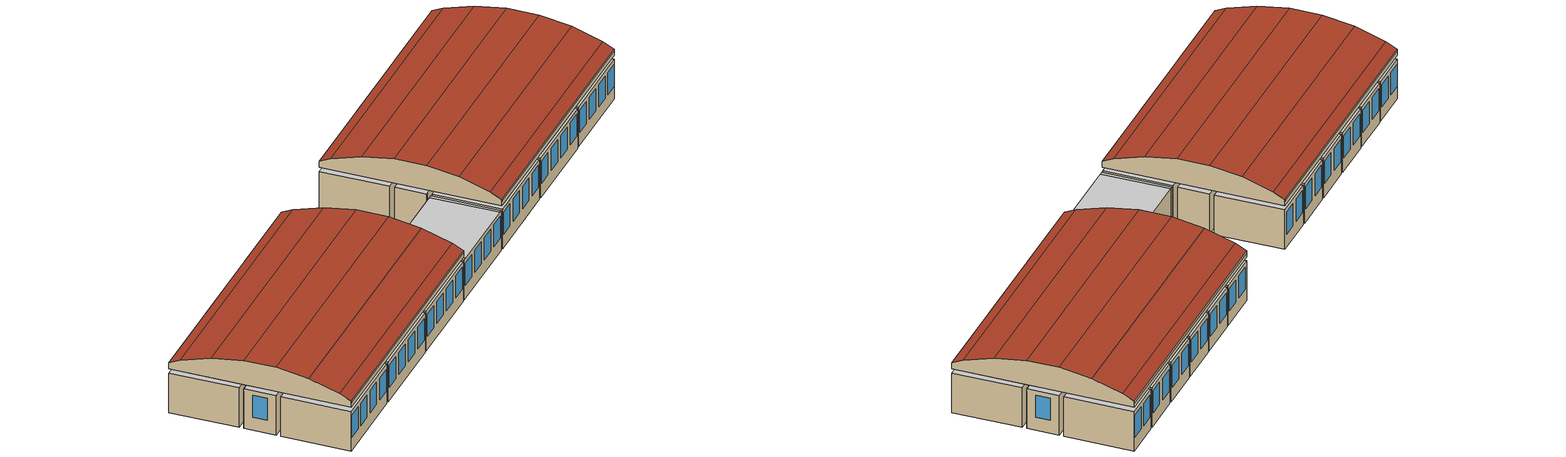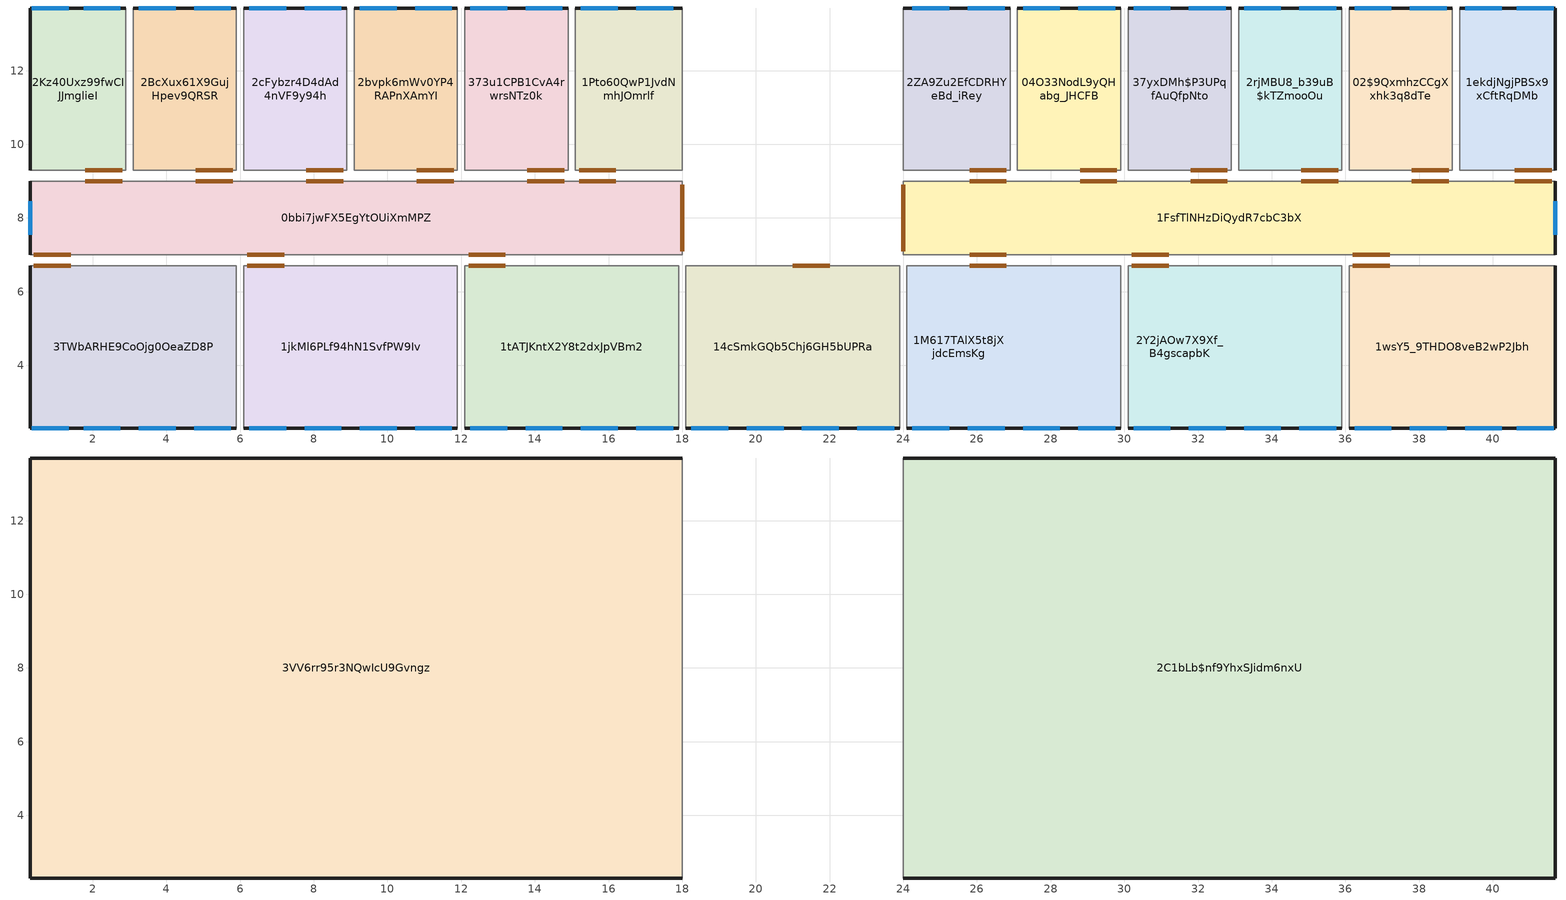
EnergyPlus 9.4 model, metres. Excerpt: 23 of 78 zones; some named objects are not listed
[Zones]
3TWbARHE9CoOjg0OeaZD8P
 floor to 1VbxF3wFzBpQ5rqOcSdEzF (BS Interior Floor): 5.9,6.7 5.9,2.3 0.3,2.3 0.3,6.7 z6
 wall outside (BS Exterior Wall): 0.3,6.7 0.3,2.3 5.9,2.3 z6:8.7
 wall to 1jkMl6PLf94hN1SvfPW9Iv (BS Interior Wall): 5.9,2.3 5.9,6.7 z6:8.7
 wall to 0bbi7jwFX5EgYtOUiXmMPZ (BS Interior Wall): 5.9,6.7 0.3,6.7 z6:8.7
 window (BS Exterior Window): 1.75,2.3 2.75,2.3 / 4.75,2.3 5.75,2.3 / 0.35,2.3 1.35,2.3 / 3.25,2.3 4.25,2.3 z6.9:8.4
 door inside (BS Door): 1.4,6.7 0.4,6.7 z6:8.1
1wsY5_9THDO8veB2wP2Jbh
 floor to 3b4ad9i$z8Ffh00s_avotU (BS Interior Floor): 41.7,6.7 41.7,2.3 36.1,2.3 36.1,6.7 z6
 wall outside (BS Exterior Wall): 36.1,2.3 41.7,2.3 41.7,6.7 z6:8.7
 wall to 2Y2jAOw7X9Xf_B4gscapbK (BS Interior Wall): 36.1,6.7 36.1,2.3 z6:8.7
 wall to 1FsfTlNHzDiQydR7cbC3bX (BS Interior Wall): 41.7,6.7 36.1,6.7 z6:8.7
 window (BS Exterior Window): 36.25,2.3 37.25,2.3 / 39.25,2.3 40.25,2.3 / 40.65,2.3 41.65,2.3 / 37.75,2.3 38.75,2.3 z6.9:8.4
 door inside (BS Door): 37.2,6.7 36.2,6.7 z6:8.1
2Kz40Uxz99fwCIJJmglieI
 floor to 1wwy_gJt53g8xxcPi9efQ_ (BS Interior Floor): 2.9,13.7 2.9,9.3 0.3,9.3 0.3,13.7 z6
 wall outside (BS Exterior Wall): 2.9,13.7 0.3,13.7 0.3,9.3 z6:8.7
 wall to 2BcXux61X9GujHpev9QRSR (BS Interior Wall): 2.9,9.3 2.9,13.7 z6:8.7
 wall to 0bbi7jwFX5EgYtOUiXmMPZ (BS Interior Wall): 0.3,9.3 2.9,9.3 z6:8.7
 window (BS Exterior Window): 2.75,13.7 1.75,13.7 / 1.35,13.7 0.35,13.7 z6.9:8.4
 door inside (BS Door): 1.8,9.3 2.8,9.3 z6:8.1
1ekdjNgjPBSx9xCftRqDMb
 floor to 0s3m9PuAP5ruR$qwRFe$ws (BS Interior Floor): 41.7,13.7 41.7,9.3 39.1,9.3 39.1,13.7 z6
 wall outside (BS Exterior Wall): 41.7,9.3 41.7,13.7 39.1,13.7 z6:8.7
 wall to 02$9QxmhzCCgXxhk3q8dTe (BS Interior Wall): 39.1,13.7 39.1,9.3 z6:8.7
 wall to 1FsfTlNHzDiQydR7cbC3bX (BS Interior Wall): 39.1,9.3 41.7,9.3 z6:8.7
 window (BS Exterior Window): 40.25,13.7 39.25,13.7 / 41.65,13.7 40.65,13.7 z6.9:8.4
 door inside (BS Door): 40.6,9.3 41.6,9.3 z6:8.1
0bbi7jwFX5EgYtOUiXmMPZ
 floor to 0CM3trCnD9RO1ae6cHaLbY (BS Interior Floor): 18,9 18,7 0.3,7 0.3,9 z6
 wall outside (BS Exterior Wall): 0.3,9 0.3,7 z6:8.7
 wall adiabatic (BS Interior Wall): 17.9,7 18,7 / 3.1,9 2.9,9 / 9.1,9 8.9,9 / 11.9,7 12.1,7 / 5.9,7 6.1,7 / 15.1,9 14.9,9 / 12.1,9 11.9,9 / 6.1,9 5.9,9 z6:8.7
 wall to 2BcXux61X9GujHpev9QRSR (BS Interior Wall): 5.9,9 3.1,9 z6:8.7
 wall to 1Pto60QwP1JvdNmhJOmrlf (BS Interior Wall): 18,9 15.1,9 z6:8.7
 wall to 0PhdPmzHT0wvN$Ha_kQzZu (BS Interior Wall): 18,7 18,9 z6:8.7
 wall to 2cFybzr4D4dAd4nVF9y94h (BS Interior Wall): 8.9,9 6.1,9 z6:8.7
 wall to 2bvpk6mWv0YP4RAPnXAmYI (BS Interior Wall): 11.9,9 9.1,9 z6:8.7
 wall to 373u1CPB1CvA4rwrsNTz0k (BS Interior Wall): 14.9,9 12.1,9 z6:8.7
 wall to 1jkMl6PLf94hN1SvfPW9Iv (BS Interior Wall): 6.1,7 11.9,7 z6:8.7
 wall to 1tATJKntX2Y8t2dxJpVBm2 (BS Interior Wall): 12.1,7 17.9,7 z6:8.7
 window (BS Exterior Window): 0.3,8.45 0.3,7.55 z6.9:8.4
 door inside (BS Door): 12.2,7 13.2,7 / 14.8,9 13.8,9 / 6.2,7 7.2,7 / 18,7.1 18,8.9 / 5.8,9 4.8,9 / 8.8,9 7.8,9 / 0.4,7 1.4,7 / 16.2,9 15.2,9 / 2.8,9 1.8,9 / 11.8,9 10.8,9 z6:8.1
1jkMl6PLf94hN1SvfPW9Iv
 floor to 1eB_t_7n5C9h_7XbF74Ynz (BS Interior Floor): 11.9,6.7 11.9,2.3 6.1,2.3 6.1,6.7 z6
 wall outside (BS Exterior Wall): 6.1,2.3 11.9,2.3 z6:8.7
 wall to 1tATJKntX2Y8t2dxJpVBm2 (BS Interior Wall): 11.9,2.3 11.9,6.7 z6:8.7
 window (BS Exterior Window): 7.75,2.3 8.75,2.3 / 10.75,2.3 11.75,2.3 / 6.25,2.3 7.25,2.3 / 9.25,2.3 10.25,2.3 z6.9:8.4
 door inside (BS Door): 7.2,6.7 6.2,6.7 z6:8.1
1FsfTlNHzDiQydR7cbC3bX
 floor to 3SrN4J8$P18hlt_KE0C4pC (BS Interior Floor): 41.7,9 41.7,7 24,7 24,9 z6
 wall outside (BS Exterior Wall): 41.7,7 41.7,9 z6:8.7
 wall to 04O33NodL9yQHabg_JHCFB (BS Interior Wall): 29.9,9 27.1,9 z6:8.7
 wall to 37yxDMh$P3UPqfAuQfpNto (BS Interior Wall): 32.9,9 30.1,9 z6:8.7
 wall adiabatic (BS Interior Wall): 35.9,7 36.1,7 / 24,7 24.1,7 / 36.1,9 35.9,9 / 30.1,9 29.9,9 / 27.1,9 26.9,9 / 39.1,9 38.9,9 / 33.1,9 32.9,9 / 29.9,7 30.1,7 z6:8.7
 wall to 02$9QxmhzCCgXxhk3q8dTe (BS Interior Wall): 38.9,9 36.1,9 z6:8.7
 wall to 2rjMBU8_b39uB$kTZmooOu (BS Interior Wall): 35.9,9 33.1,9 z6:8.7
 wall to 0PhdPmzHT0wvN$Ha_kQzZu (BS Interior Wall): 24,9 24,7 z6:8.7
 wall to 2ZA9Zu2EfCDRHYeBd_iRey (BS Interior Wall): 26.9,9 24,9 z6:8.7
 wall to 2Y2jAOw7X9Xf_B4gscapbK (BS Interior Wall): 30.1,7 35.9,7 z6:8.7
 wall to 1M617TAlX5t8jXjdcEmsKg (BS Interior Wall): 24.1,7 29.9,7 z6:8.7
 window (BS Exterior Window): 41.7,7.55 41.7,8.45 z6.9:8.4
 door inside (BS Door): 25.8,7 26.8,7 / 24,8.9 24,7.1 / 41.6,9 40.6,9 / 30.2,7 31.2,7 / 29.8,9 28.8,9 / 36.2,7 37.2,7 / 35.8,9 34.8,9 / 38.8,9 37.8,9 / 32.8,9 31.8,9 / 26.8,9 25.8,9 z6:8.1
2Y2jAOw7X9Xf_B4gscapbK
 floor adiabatic (BS Interior Floor): 33.1,6.7 33.1,2.3 32.9,2.3 32.9,6.7 z6
 floor to 1WGjklisD2eerdht85MDWO (BS Interior Floor): 32.9,6.7 32.9,2.3 30.1,2.3 30.1,6.7 z6
 floor to 3b4ad9i$z8Ffh00s_avotU (BS Interior Floor): 35.9,6.7 35.9,2.3 33.1,2.3 33.1,6.7 z6
 wall outside (BS Exterior Wall): 30.1,2.3 35.9,2.3 z6:8.7
 wall to 1M617TAlX5t8jXjdcEmsKg (BS Interior Wall): 30.1,6.7 30.1,2.3 z6:8.7
 window (BS Exterior Window): 34.75,2.3 35.75,2.3 / 33.25,2.3 34.25,2.3 / 30.25,2.3 31.25,2.3 / 31.75,2.3 32.75,2.3 z6.9:8.4
 door inside (BS Door): 31.2,6.7 30.2,6.7 z6:8.1
1Pto60QwP1JvdNmhJOmrlf
 floor to 3RaYI3pSP41vsbJmfPmo2G (BS Interior Floor): 18,13.7 18,9.3 15.1,9.3 15.1,13.7 z6
 wall outside (BS Exterior Wall): 18,13.7 15.1,13.7 z6:8.7
 wall to 373u1CPB1CvA4rwrsNTz0k (BS Interior Wall): 15.1,13.7 15.1,9.3 z6:8.7
 wall to 0PhdPmzHT0wvN$Ha_kQzZu (BS Interior Wall): 18,9.3 18,13.7 z6:8.7
 window (BS Exterior Window): 16.25,13.7 15.25,13.7 / 17.75,13.7 16.75,13.7 z6.9:8.4
 door inside (BS Door): 15.2,9.3 16.2,9.3 z6:8.1
2BcXux61X9GujHpev9QRSR
 floor to 2ZkE42_lPD0h98OGo18$cW (BS Interior Floor): 5.9,13.7 5.9,9.3 3.1,9.3 3.1,13.7 z6
 wall outside (BS Exterior Wall): 5.9,13.7 3.1,13.7 z6:8.7
 wall to 2cFybzr4D4dAd4nVF9y94h (BS Interior Wall): 5.9,9.3 5.9,13.7 z6:8.7
 window (BS Exterior Window): 4.25,13.7 3.25,13.7 / 5.75,13.7 4.75,13.7 z6.9:8.4
 door inside (BS Door): 4.8,9.3 5.8,9.3 z6:8.1
2ZA9Zu2EfCDRHYeBd_iRey
 floor to 2kYMI8pg909xJ2DLSV4VwB (BS Interior Floor): 26.9,13.7 26.9,9.3 24,9.3 24,13.7 z6
 wall outside (BS Exterior Wall): 26.9,13.7 24,13.7 z6:8.7
 wall to 04O33NodL9yQHabg_JHCFB (BS Interior Wall): 26.9,9.3 26.9,13.7 z6:8.7
 wall to 0PhdPmzHT0wvN$Ha_kQzZu (BS Interior Wall): 24,13.7 24,9.3 z6:8.7
 window (BS Exterior Window): 25.25,13.7 24.25,13.7 / 26.75,13.7 25.75,13.7 z6.9:8.4
 door inside (BS Door): 25.8,9.3 26.8,9.3 z6:8.1
02$9QxmhzCCgXxhk3q8dTe
 floor to 3vJPg8U8f2fBFwYCxBT9in (BS Interior Floor): 38.9,13.7 38.9,9.3 36.1,9.3 36.1,13.7 z6
 wall outside (BS Exterior Wall): 38.9,13.7 36.1,13.7 z6:8.7
 wall to 2rjMBU8_b39uB$kTZmooOu (BS Interior Wall): 36.1,13.7 36.1,9.3 z6:8.7
 window (BS Exterior Window): 37.25,13.7 36.25,13.7 / 38.75,13.7 37.75,13.7 z6.9:8.4
 door inside (BS Door): 37.8,9.3 38.8,9.3 z6:8.1
1tATJKntX2Y8t2dxJpVBm2
 floor to 1yt80Db6HAChv7Z5qvEO2S (BS Interior Floor): 17.9,6.7 17.9,2.3 12.1,2.3 12.1,6.7 z6
 wall outside (BS Exterior Wall): 12.1,2.3 17.9,2.3 z6:8.7
 wall to 14cSmkGQb5Chj6GH5bUPRa (BS Interior Wall): 17.9,2.3 17.9,6.7 z6:8.7
 window (BS Exterior Window): 12.25,2.3 13.25,2.3 / 15.25,2.3 16.25,2.3 / 13.75,2.3 14.75,2.3 / 16.75,2.3 17.75,2.3 z6.9:8.4
 door inside (BS Door): 13.2,6.7 12.2,6.7 z6:8.1
1M617TAlX5t8jXjdcEmsKg
 floor to 1hZbcSK9r6evWXSuVClGk8 (BS Interior Floor): 26.9,6.7 26.9,2.3 24.1,2.3 24.1,6.7 z6
 floor adiabatic (BS Interior Floor): 27.1,6.7 27.1,2.3 26.9,2.3 26.9,6.7 z6
 floor to 1WGjklisD2eerdht85MDWO (BS Interior Floor): 29.9,6.7 29.9,2.3 27.1,2.3 27.1,6.7 z6
 wall outside (BS Exterior Wall): 24.1,2.3 29.9,2.3 z6:8.7
 wall to 14cSmkGQb5Chj6GH5bUPRa (BS Interior Wall): 24.1,6.7 24.1,2.3 z6:8.7
 window (BS Exterior Window): 24.25,2.3 25.25,2.3 / 25.75,2.3 26.75,2.3 / 28.75,2.3 29.75,2.3 / 27.25,2.3 28.25,2.3 z6.9:8.4
 door inside (BS Door): 26.8,6.7 25.8,6.7 z6:8.1
373u1CPB1CvA4rwrsNTz0k
 floor to 1swo1qVtbAKPm4o0W5iaak (BS Interior Floor): 14.9,13.7 14.9,9.3 12.1,9.3 12.1,13.7 z6
 wall outside (BS Exterior Wall): 14.9,13.7 12.1,13.7 z6:8.7
 wall to 2bvpk6mWv0YP4RAPnXAmYI (BS Interior Wall): 12.1,13.7 12.1,9.3 z6:8.7
 window (BS Exterior Window): 14.75,13.7 13.75,13.7 / 13.25,13.7 12.25,13.7 z6.9:8.4
 door inside (BS Door): 13.8,9.3 14.8,9.3 z6:8.1
2cFybzr4D4dAd4nVF9y94h
 floor to 2hrD2BYybCUu_MDTUP8pf_ (BS Interior Floor): 8.9,13.7 8.9,9.3 6.1,9.3 6.1,13.7 z6
 wall outside (BS Exterior Wall): 8.9,13.7 6.1,13.7 z6:8.7
 wall to 2bvpk6mWv0YP4RAPnXAmYI (BS Interior Wall): 8.9,9.3 8.9,13.7 z6:8.7
 window (BS Exterior Window): 7.25,13.7 6.25,13.7 / 8.75,13.7 7.75,13.7 z6.9:8.4
 door inside (BS Door): 7.8,9.3 8.8,9.3 z6:8.1
04O33NodL9yQHabg_JHCFB
 floor to 3X_RkmlwP1VeLMw2JO6M1A (BS Interior Floor): 29.9,13.7 29.9,9.3 27.1,9.3 27.1,13.7 z6
 wall outside (BS Exterior Wall): 29.9,13.7 27.1,13.7 z6:8.7
 wall to 37yxDMh$P3UPqfAuQfpNto (BS Interior Wall): 29.9,9.3 29.9,13.7 z6:8.7
 window (BS Exterior Window): 28.25,13.7 27.25,13.7 / 29.75,13.7 28.75,13.7 z6.9:8.4
 door inside (BS Door): 28.8,9.3 29.8,9.3 z6:8.1
2rjMBU8_b39uB$kTZmooOu
 floor to 3M$0CCsmv239cS_ahxa6de (BS Interior Floor): 35.9,13.7 35.9,9.3 33.1,9.3 33.1,13.7 z6
 wall outside (BS Exterior Wall): 35.9,13.7 33.1,13.7 z6:8.7
 wall to 37yxDMh$P3UPqfAuQfpNto (BS Interior Wall): 33.1,13.7 33.1,9.3 z6:8.7
 window (BS Exterior Window): 34.25,13.7 33.25,13.7 / 35.75,13.7 34.75,13.7 z6.9:8.4
 door inside (BS Door): 34.8,9.3 35.8,9.3 z6:8.1
14cSmkGQb5Chj6GH5bUPRa
 floor to 1sKK5eIVD4wRsWgd2sPWuY (BS Interior Floor): 23.9,6.7 23.9,2.3 18.1,2.3 18.1,6.7 z6
 wall outside (BS Exterior Wall): 18.1,2.3 23.9,2.3 z6:8.7
 wall to 0PhdPmzHT0wvN$Ha_kQzZu (BS Interior Wall): 23.7,6.7 18.3,6.7 z6:8.7
 wall adiabatic (BS Interior Wall): 23.9,6.7 23.7,6.7 / 18.3,6.7 18.1,6.7 z6:8.7
 window (BS Exterior Window): 18.25,2.3 19.25,2.3 / 22.75,2.3 23.75,2.3 / 19.75,2.3 20.75,2.3 / 21.25,2.3 22.25,2.3 z6.9:8.4
 door inside (BS Door): 22,6.7 21,6.7 z6:8.1
 ceiling to 0PhdPmzHT0wvN$Ha_kQzZu (BS Ceiling): 23.7,2.3 23.7,6.7 18.3,6.7 18.3,2.3 z8.7
 ceiling adiabatic (BS Ceiling): 23.9,2.3 23.9,6.7 23.7,6.7 23.7,2.3 z8.7; 18.3,2.3 18.3,6.7 18.1,6.7 18.1,2.3 z8.7
2bvpk6mWv0YP4RAPnXAmYI
 floor to 3q6cv1ZnfC4ADBvxxftK1C (BS Interior Floor): 11.9,13.7 11.9,9.3 9.1,9.3 9.1,13.7 z6
 wall outside (BS Exterior Wall): 11.9,13.7 9.1,13.7 z6:8.7
 window (BS Exterior Window): 11.75,13.7 10.75,13.7 / 10.25,13.7 9.25,13.7 z6.9:8.4
 door inside (BS Door): 10.8,9.3 11.8,9.3 z6:8.1
37yxDMh$P3UPqfAuQfpNto
 floor to 0V2wFmcrX67xKQfCl69ykF (BS Interior Floor): 32.9,13.7 32.9,9.3 30.1,9.3 30.1,13.7 z6
 wall outside (BS Exterior Wall): 32.9,13.7 30.1,13.7 z6:8.7
 window (BS Exterior Window): 32.75,13.7 31.75,13.7 / 31.25,13.7 30.25,13.7 z6.9:8.4
 door inside (BS Door): 31.8,9.3 32.8,9.3 z6:8.1
3VV6rr95r3NQwIcU9Gvngz
 floor to 1Pto60QwP1JvdNmhJOmrlf (BS Interior Floor): 18,13.7 18,9.3 15.1,9.3 15.1,13.7 z9
 floor to 2bvpk6mWv0YP4RAPnXAmYI (BS Interior Floor): 11.9,13.7 11.9,9.3 9.1,9.3 9.1,13.7 z9
 floor to 2cFybzr4D4dAd4nVF9y94h (BS Interior Floor): 8.9,13.7 8.9,9.3 6.1,9.3 6.1,13.7 z9
 floor to 2BcXux61X9GujHpev9QRSR (BS Interior Floor): 5.9,13.7 5.9,9.3 3.1,9.3 3.1,13.7 z9
 floor to 2Kz40Uxz99fwCIJJmglieI (BS Interior Floor): 2.9,13.7 2.9,9.3 0.3,9.3 0.3,13.7 z9
 floor adiabatic (BS Interior Floor): 15.1,13.7 15.1,9.3 18,9.3 18,9 0.3,9 0.3,9.3 2.9,9.3 2.9,13.7 3.1,13.7 3.1,9.3 5.9,9.3 5.9,13.7 6.1,13.7 6.1,9.3 8.9,9.3 8.9,13.7 9.1,13.7 9.1,9.3 11.9,9.3 11.9,13.7 12.1,13.7 12.1,9.3 14.9,9.3 14.9,13.7 z9; 18,7 18,2.3 17.9,2.3 17.9,6.7 12.1,6.7 12.1,2.3 11.9,2.3 11.9,6.7 6.1,6.7 6.1,2.3 5.9,2.3 5.9,6.7 0.3,6.7 0.3,7 z9
 floor to 373u1CPB1CvA4rwrsNTz0k (BS Interior Floor): 14.9,13.7 14.9,9.3 12.1,9.3 12.1,13.7 z9
 floor to 3TWbARHE9CoOjg0OeaZD8P (BS Interior Floor): 5.9,6.7 5.9,2.3 0.3,2.3 0.3,6.7 z9
 floor to 1tATJKntX2Y8t2dxJpVBm2 (BS Interior Floor): 17.9,6.7 17.9,2.3 12.1,2.3 12.1,6.7 z9
 floor to 0bbi7jwFX5EgYtOUiXmMPZ (BS Interior Floor): 18,9 18,7 0.3,7 0.3,9 z9
 floor to 1jkMl6PLf94hN1SvfPW9Iv (BS Interior Floor): 11.9,6.7 11.9,2.3 6.1,2.3 6.1,6.7 z9
 wall outside (BS Exterior Wall): 18,13.7 0.3,13.7 / 0.3,2.3 18,2.3 z9:9.26; 0.3,12.97,9.74 0.3,13.7,9.4 0.3,13.7,9 0.3,2.3,9 0.3,2.3,9.4 0.3,3.02,9.74 0.3,4.97,10.34 0.3,6.98,10.64 0.3,9.02,10.64 0.3,11.03,10.34
 wall to 0PhdPmzHT0wvN$Ha_kQzZu (BS Interior Wall): 18,3.02,9.74 18,2.3,9.4 18,2.3,9 18,13.7,9 18,13.7,9.4 18,12.97,9.74 18,11.03,10.34 18,9.02,10.64 18,6.98,10.64 18,4.97,10.34
 wall adiabatic (BS Interior Wall): 18,13.7 0.3,13.7 / 0.3,2.3 18,2.3 z9.26:9.4
 roof outside (BS Flat Roof): 18,9.02,10.64 18,11.03,10.34 0.3,11.03,10.34 0.3,9.02,10.64; 18,12.97,9.74 18,13.7,9.4 0.3,13.7,9.4 0.3,12.97,9.74; 0.3,4.97,10.34 0.3,3.02,9.74 18,3.02,9.74 18,4.97,10.34; 0.3,6.98,10.64 0.3,4.97,10.34 18,4.97,10.34 18,6.98,10.64; 18,6.98 18,9.02 0.3,9.02 0.3,6.98 z10.64; 0.3,3.02,9.74 0.3,2.3,9.4 18,2.3,9.4 18,3.02,9.74; 18,11.03,10.34 18,12.97,9.74 0.3,12.97,9.74 0.3,11.03,10.34
2C1bLb$nf9YhxSJidm6nxU
 floor to 04O33NodL9yQHabg_JHCFB (BS Interior Floor): 29.9,13.7 29.9,9.3 27.1,9.3 27.1,13.7 z9
 floor to 37yxDMh$P3UPqfAuQfpNto (BS Interior Floor): 32.9,13.7 32.9,9.3 30.1,9.3 30.1,13.7 z9
 floor to 1ekdjNgjPBSx9xCftRqDMb (BS Interior Floor): 41.7,13.7 41.7,9.3 39.1,9.3 39.1,13.7 z9
 floor to 02$9QxmhzCCgXxhk3q8dTe (BS Interior Floor): 38.9,13.7 38.9,9.3 36.1,9.3 36.1,13.7 z9
 floor to 2rjMBU8_b39uB$kTZmooOu (BS Interior Floor): 35.9,13.7 35.9,9.3 33.1,9.3 33.1,13.7 z9
 floor adiabatic (BS Interior Floor): 41.7,7 41.7,6.7 36.1,6.7 36.1,2.3 35.9,2.3 35.9,6.7 30.1,6.7 30.1,2.3 29.9,2.3 29.9,6.7 24.1,6.7 24.1,2.3 24,2.3 24,7 z9; 39.1,13.7 39.1,9.3 41.7,9.3 41.7,9 24,9 24,9.3 26.9,9.3 26.9,13.7 27.1,13.7 27.1,9.3 29.9,9.3 29.9,13.7 30.1,13.7 30.1,9.3 32.9,9.3 32.9,13.7 33.1,13.7 33.1,9.3 35.9,9.3 35.9,13.7 36.1,13.7 36.1,9.3 38.9,9.3 38.9,13.7 z9
 floor to 2ZA9Zu2EfCDRHYeBd_iRey (BS Interior Floor): 26.9,13.7 26.9,9.3 24,9.3 24,13.7 z9
 floor to 2Y2jAOw7X9Xf_B4gscapbK (BS Interior Floor): 35.9,6.7 35.9,2.3 30.1,2.3 30.1,6.7 z9
 floor to 1wsY5_9THDO8veB2wP2Jbh (BS Interior Floor): 41.7,6.7 41.7,2.3 36.1,2.3 36.1,6.7 z9
 floor to 1FsfTlNHzDiQydR7cbC3bX (BS Interior Floor): 41.7,9 41.7,7 24,7 24,9 z9
 floor to 1M617TAlX5t8jXjdcEmsKg (BS Interior Floor): 29.9,6.7 29.9,2.3 24.1,2.3 24.1,6.7 z9
 wall outside (BS Exterior Wall): 24,2.3 41.7,2.3 / 41.7,13.7 24,13.7 z9:9.26; 41.7,3.02,9.74 41.7,2.3,9.4 41.7,2.3,9 41.7,13.7,9 41.7,13.7,9.4 41.7,12.97,9.74 41.7,11.03,10.34 41.7,9.02,10.64 41.7,6.98,10.64 41.7,4.97,10.34
 wall adiabatic (BS Interior Wall): 41.7,13.7 24,13.7 / 24,2.3 41.7,2.3 z9.26:9.4
 wall to 0PhdPmzHT0wvN$Ha_kQzZu (BS Interior Wall): 24,12.97,9.74 24,13.7,9.4 24,13.7,9 24,2.3,9 24,2.3,9.4 24,3.02,9.74 24,4.97,10.34 24,6.98,10.64 24,9.02,10.64 24,11.03,10.34
 roof outside (BS Flat Roof): 24,3.02,9.74 24,2.3,9.4 41.7,2.3,9.4 41.7,3.02,9.74; 41.7,12.97,9.74 41.7,13.7,9.4 24,13.7,9.4 24,12.97,9.74; 24,4.97,10.34 24,3.02,9.74 41.7,3.02,9.74 41.7,4.97,10.34; 41.7,9.02,10.64 41.7,11.03,10.34 24,11.03,10.34 24,9.02,10.64; 24,6.98,10.64 24,4.97,10.34 41.7,4.97,10.34 41.7,6.98,10.64; 41.7,6.98 41.7,9.02 24,9.02 24,6.98 z10.64; 41.7,11.03,10.34 41.7,12.97,9.74 24,12.97,9.74 24,11.03,10.34
[Building]
None: North Axis=0; Terrain=Suburbs; Loads Convergence Tolerance Value=0.04; Temperature Convergence Tolerance Value=0.4; Solar Distribution=FullInteriorAndExterior; Maximum Number of Warmup Days=25; Minimum Number of Warmup Days=6
[Site:Location]
DENVER_STAPLETON_CO_USA_WMO_724690: Latitude=39.77; Longitude=-104.87; Time Zone=-7; Elevation=1611
[SizingPeriod:DesignDay] Day of Month=21; Humidity Condition Type=Wetbulb; Barometric Pressure=83411; Rain Indicator=No; Snow Indicator=No; Daylight Saving Time Indicator=No; Solar Model Indicator=ASHRAEClearSky
Name | Month | Day Type | Maximum DryBulb Temperature | Daily DryBulb Temperature Range | Wetbulb or DewPoint at Maximum DryBulb | Wind Speed | Wind Direction | Sky Clearness
DENVER_STAPLETON Ann Htg 99.6% Condns DB | 12 | WinterDesignDay | -20 | 0 | -20 | 2.3 | 180 | 0
DENVER_STAPLETON Ann Clg .4% Condns DB=>MWB | 7 | SummerDesignDay | 34.1 | 15.2 | 15.8 | 4 | 120 | 1
[MATERIAL] Roughness=MediumRough; Thermal Absorptance=0.9; Solar Absorptance=0.7; Visible Absorptance=0.7
Name | Thickness | Conductivity | Density | Specific Heat
hardwood | 0.04 | 0.13 | 650 | 1500
concrete_CEM_II_BS325R_wz05 | 0.175 | 2.1 | 2420 | 1000
EPS_040_15 | 0.07 | 0.04 | 15 | 1500
lime_plaster | 0.01 | 0.7 | 1600 | 850
vertical_core_brick_700 | 0.15 | 0.13 | 695 | 850
cement_floating_screed_2_bottom | 0.04 | 1.4 | 1990 | 1000
foam_glass_board_130 | 0.12 | 0.065 | 130 | 840
gravel_single_granular | 0.03 | 0.814 | 1500 | 840
[WINDOWMATERIAL:SIMPLEGLAZINGSYSTEM]
Glas1995_2015AluoderStahlfensterWaermeschutzverglasungzweifach: UFactor=1.24754; Solar Heat Gain Coefficient=0.65
[CONSTRUCTION]
BS Exterior Window: Glas1995_2015AluoderStahlfensterWaermeschutzverglasungzweifach
BS Door: hardwood
BS Exterior Wall: EPS_040_15, concrete_CEM_II_BS325R_wz05
BS Interior Wall: lime_plaster, vertical_core_brick_700, lime_plaster
BS Interior Floor: concrete_CEM_II_BS325R_wz05, EPS_040_15, cement_floating_screed_2_bottom
BS Ceiling: cement_floating_screed_2_bottom, EPS_040_15, concrete_CEM_II_BS325R_wz05
BS Flat Roof: gravel_single_granular, foam_glass_board_130, concrete_CEM_II_BS325R_wz05
[ZONE] Type=1; Multiplier=1; Ceiling Height=autocalculate; Floor Area=autocalculate; Part of Total Floor Area=Yes
Name | Volume
3TWbARHE9CoOjg0OeaZD8P; 1wsY5_9THDO8veB2wP2Jbh | 66.528
2Kz40Uxz99fwCIJJmglieI; 1ekdjNgjPBSx9xCftRqDMb | 30.888
0bbi7jwFX5EgYtOUiXmMPZ; 1FsfTlNHzDiQydR7cbC3bX | 95.58
1jkMl6PLf94hN1SvfPW9Iv; 2Y2jAOw7X9Xf_B4gscapbK; 1tATJKntX2Y8t2dxJpVBm2; 1M617TAlX5t8jXjdcEmsKg; 14cSmkGQb5Chj6GH5bUPRa | 68.904
1Pto60QwP1JvdNmhJOmrlf; 2ZA9Zu2EfCDRHYeBd_iRey | 34.452
2BcXux61X9GujHpev9QRSR; 02$9QxmhzCCgXxhk3q8dTe; 373u1CPB1CvA4rwrsNTz0k; 2cFybzr4D4dAd4nVF9y94h; 04O33NodL9yQHabg_JHCFB; 2rjMBU8_b39uB$kTZmooOu; 2bvpk6mWv0YP4RAPnXAmYI; 37yxDMh$P3UPqfAuQfpNto | 33.264
3VV6rr95r3NQwIcU9Gvngz; 2C1bLb$nf9YhxSJidm6nxU | 251.634
[PEOPLE] Number of People Schedule=Schedule People Single office; Number of People Calculation Method=People/Area; People per Zone Floor Area=0.0714286; Fraction Radiant=0.5; Sensible Heat Fraction=autocalculate; Activity Level Schedule=Schedule Activity 70; Carbon Dioxide Generation Rate=3.82e-08; Enable ASHRAE 55 Comfort Warnings=No; Mean Radiant Temperature Calculation Type=ZoneAveraged; Clothing Insulation Calculation Method=ClothingInsulationSchedule
Name | Zone or ZoneList
3TWbARHE9CoOjg0OeaZD8P | 3TWbARHE9CoOjg0OeaZD8P
1wsY5_9THDO8veB2wP2Jbh | 1wsY5_9THDO8veB2wP2Jbh
2Kz40Uxz99fwCIJJmglieI | 2Kz40Uxz99fwCIJJmglieI
1ekdjNgjPBSx9xCftRqDMb | 1ekdjNgjPBSx9xCftRqDMb
0bbi7jwFX5EgYtOUiXmMPZ | 0bbi7jwFX5EgYtOUiXmMPZ
1jkMl6PLf94hN1SvfPW9Iv | 1jkMl6PLf94hN1SvfPW9Iv
1FsfTlNHzDiQydR7cbC3bX | 1FsfTlNHzDiQydR7cbC3bX
2Y2jAOw7X9Xf_B4gscapbK | 2Y2jAOw7X9Xf_B4gscapbK
1Pto60QwP1JvdNmhJOmrlf | 1Pto60QwP1JvdNmhJOmrlf
2BcXux61X9GujHpev9QRSR | 2BcXux61X9GujHpev9QRSR
2ZA9Zu2EfCDRHYeBd_iRey | 2ZA9Zu2EfCDRHYeBd_iRey
02$9QxmhzCCgXxhk3q8dTe | 02$9QxmhzCCgXxhk3q8dTe
1tATJKntX2Y8t2dxJpVBm2 | 1tATJKntX2Y8t2dxJpVBm2
1M617TAlX5t8jXjdcEmsKg | 1M617TAlX5t8jXjdcEmsKg
373u1CPB1CvA4rwrsNTz0k | 373u1CPB1CvA4rwrsNTz0k
2cFybzr4D4dAd4nVF9y94h | 2cFybzr4D4dAd4nVF9y94h
04O33NodL9yQHabg_JHCFB | 04O33NodL9yQHabg_JHCFB
2rjMBU8_b39uB$kTZmooOu | 2rjMBU8_b39uB$kTZmooOu
14cSmkGQb5Chj6GH5bUPRa | 14cSmkGQb5Chj6GH5bUPRa
2bvpk6mWv0YP4RAPnXAmYI | 2bvpk6mWv0YP4RAPnXAmYI
37yxDMh$P3UPqfAuQfpNto | 37yxDMh$P3UPqfAuQfpNto
3VV6rr95r3NQwIcU9Gvngz | 3VV6rr95r3NQwIcU9Gvngz
2C1bLb$nf9YhxSJidm6nxU | 2C1bLb$nf9YhxSJidm6nxU
[LIGHTS] Schedule=Schedule Lighting Single office; Design Level Calculation Method=Watts/Area; Watts per Zone Floor Area=15.9; Return Air Fraction=0; Fraction Radiant=0.42; Fraction Visible=0.18; Fraction Replaceable=1; EndUse Subcategory=General; Return Air Fraction Calculated from Plenum Temperature=No; Return Air Fraction Function of Plenum Temperature Coefficient 1=0; Return Air Fraction Function of Plenum Temperature Coefficient 2=0
Name | Zone or ZoneList
3TWbARHE9CoOjg0OeaZD8P | 3TWbARHE9CoOjg0OeaZD8P
1wsY5_9THDO8veB2wP2Jbh | 1wsY5_9THDO8veB2wP2Jbh
2Kz40Uxz99fwCIJJmglieI | 2Kz40Uxz99fwCIJJmglieI
1ekdjNgjPBSx9xCftRqDMb | 1ekdjNgjPBSx9xCftRqDMb
0bbi7jwFX5EgYtOUiXmMPZ | 0bbi7jwFX5EgYtOUiXmMPZ
1jkMl6PLf94hN1SvfPW9Iv | 1jkMl6PLf94hN1SvfPW9Iv
1FsfTlNHzDiQydR7cbC3bX | 1FsfTlNHzDiQydR7cbC3bX
2Y2jAOw7X9Xf_B4gscapbK | 2Y2jAOw7X9Xf_B4gscapbK
1Pto60QwP1JvdNmhJOmrlf | 1Pto60QwP1JvdNmhJOmrlf
2BcXux61X9GujHpev9QRSR | 2BcXux61X9GujHpev9QRSR
2ZA9Zu2EfCDRHYeBd_iRey | 2ZA9Zu2EfCDRHYeBd_iRey
02$9QxmhzCCgXxhk3q8dTe | 02$9QxmhzCCgXxhk3q8dTe
1tATJKntX2Y8t2dxJpVBm2 | 1tATJKntX2Y8t2dxJpVBm2
1M617TAlX5t8jXjdcEmsKg | 1M617TAlX5t8jXjdcEmsKg
373u1CPB1CvA4rwrsNTz0k | 373u1CPB1CvA4rwrsNTz0k
2cFybzr4D4dAd4nVF9y94h | 2cFybzr4D4dAd4nVF9y94h
04O33NodL9yQHabg_JHCFB | 04O33NodL9yQHabg_JHCFB
2rjMBU8_b39uB$kTZmooOu | 2rjMBU8_b39uB$kTZmooOu
14cSmkGQb5Chj6GH5bUPRa | 14cSmkGQb5Chj6GH5bUPRa
2bvpk6mWv0YP4RAPnXAmYI | 2bvpk6mWv0YP4RAPnXAmYI
37yxDMh$P3UPqfAuQfpNto | 37yxDMh$P3UPqfAuQfpNto
3VV6rr95r3NQwIcU9Gvngz | 3VV6rr95r3NQwIcU9Gvngz
2C1bLb$nf9YhxSJidm6nxU | 2C1bLb$nf9YhxSJidm6nxU
[ELECTRICEQUIPMENT] Schedule=Schedule Equipment Single office; Design Level Calculation Method=Watts/Area; Watts per Zone Floor Area=7; Fraction Latent=0; Fraction Radiant=0; Fraction Lost=0; EndUse Subcategory=General
Name | Zone or ZoneList
3TWbARHE9CoOjg0OeaZD8P | 3TWbARHE9CoOjg0OeaZD8P
1wsY5_9THDO8veB2wP2Jbh | 1wsY5_9THDO8veB2wP2Jbh
2Kz40Uxz99fwCIJJmglieI | 2Kz40Uxz99fwCIJJmglieI
1ekdjNgjPBSx9xCftRqDMb | 1ekdjNgjPBSx9xCftRqDMb
0bbi7jwFX5EgYtOUiXmMPZ | 0bbi7jwFX5EgYtOUiXmMPZ
1jkMl6PLf94hN1SvfPW9Iv | 1jkMl6PLf94hN1SvfPW9Iv
1FsfTlNHzDiQydR7cbC3bX | 1FsfTlNHzDiQydR7cbC3bX
2Y2jAOw7X9Xf_B4gscapbK | 2Y2jAOw7X9Xf_B4gscapbK
1Pto60QwP1JvdNmhJOmrlf | 1Pto60QwP1JvdNmhJOmrlf
2BcXux61X9GujHpev9QRSR | 2BcXux61X9GujHpev9QRSR
2ZA9Zu2EfCDRHYeBd_iRey | 2ZA9Zu2EfCDRHYeBd_iRey
02$9QxmhzCCgXxhk3q8dTe | 02$9QxmhzCCgXxhk3q8dTe
1tATJKntX2Y8t2dxJpVBm2 | 1tATJKntX2Y8t2dxJpVBm2
1M617TAlX5t8jXjdcEmsKg | 1M617TAlX5t8jXjdcEmsKg
373u1CPB1CvA4rwrsNTz0k | 373u1CPB1CvA4rwrsNTz0k
2cFybzr4D4dAd4nVF9y94h | 2cFybzr4D4dAd4nVF9y94h
04O33NodL9yQHabg_JHCFB | 04O33NodL9yQHabg_JHCFB
2rjMBU8_b39uB$kTZmooOu | 2rjMBU8_b39uB$kTZmooOu
14cSmkGQb5Chj6GH5bUPRa | 14cSmkGQb5Chj6GH5bUPRa
2bvpk6mWv0YP4RAPnXAmYI | 2bvpk6mWv0YP4RAPnXAmYI
37yxDMh$P3UPqfAuQfpNto | 37yxDMh$P3UPqfAuQfpNto
3VV6rr95r3NQwIcU9Gvngz | 3VV6rr95r3NQwIcU9Gvngz
2C1bLb$nf9YhxSJidm6nxU | 2C1bLb$nf9YhxSJidm6nxU
[ZONEINFILTRATION:DESIGNFLOWRATE] Schedule=Continuous; Design Flow Rate Calculation Method=AirChanges/Hour; Air Changes per Hour=0.2; Constant Term Coefficient=1; Temperature Term Coefficient=0; Velocity Term Coefficient=0; Velocity Squared Term Coefficient=0
Name | Zone or ZoneList
3TWbARHE9CoOjg0OeaZD8P | 3TWbARHE9CoOjg0OeaZD8P
1wsY5_9THDO8veB2wP2Jbh | 1wsY5_9THDO8veB2wP2Jbh
2Kz40Uxz99fwCIJJmglieI | 2Kz40Uxz99fwCIJJmglieI
1ekdjNgjPBSx9xCftRqDMb | 1ekdjNgjPBSx9xCftRqDMb
0bbi7jwFX5EgYtOUiXmMPZ | 0bbi7jwFX5EgYtOUiXmMPZ
1jkMl6PLf94hN1SvfPW9Iv | 1jkMl6PLf94hN1SvfPW9Iv
1FsfTlNHzDiQydR7cbC3bX | 1FsfTlNHzDiQydR7cbC3bX
2Y2jAOw7X9Xf_B4gscapbK | 2Y2jAOw7X9Xf_B4gscapbK
1Pto60QwP1JvdNmhJOmrlf | 1Pto60QwP1JvdNmhJOmrlf
2BcXux61X9GujHpev9QRSR | 2BcXux61X9GujHpev9QRSR
2ZA9Zu2EfCDRHYeBd_iRey | 2ZA9Zu2EfCDRHYeBd_iRey
02$9QxmhzCCgXxhk3q8dTe | 02$9QxmhzCCgXxhk3q8dTe
1tATJKntX2Y8t2dxJpVBm2 | 1tATJKntX2Y8t2dxJpVBm2
1M617TAlX5t8jXjdcEmsKg | 1M617TAlX5t8jXjdcEmsKg
373u1CPB1CvA4rwrsNTz0k | 373u1CPB1CvA4rwrsNTz0k
2cFybzr4D4dAd4nVF9y94h | 2cFybzr4D4dAd4nVF9y94h
04O33NodL9yQHabg_JHCFB | 04O33NodL9yQHabg_JHCFB
2rjMBU8_b39uB$kTZmooOu | 2rjMBU8_b39uB$kTZmooOu
14cSmkGQb5Chj6GH5bUPRa | 14cSmkGQb5Chj6GH5bUPRa
2bvpk6mWv0YP4RAPnXAmYI | 2bvpk6mWv0YP4RAPnXAmYI
37yxDMh$P3UPqfAuQfpNto | 37yxDMh$P3UPqfAuQfpNto
3VV6rr95r3NQwIcU9Gvngz | 3VV6rr95r3NQwIcU9Gvngz
2C1bLb$nf9YhxSJidm6nxU | 2C1bLb$nf9YhxSJidm6nxU
[HVACTEMPLATE:ZONE:IDEALLOADSAIRSYSTEM] Template Thermostat=STATS Single office; Maximum Heating Supply Air Temperature=50; Minimum Cooling Supply Air Temperature=13; Maximum Heating Supply Air Humidity Ratio=0.0156; Minimum Cooling Supply Air Humidity Ratio=0.0077; Heating Limit=NoLimit; Cooling Limit=NoLimit; Heating Availability Schedule=On; Cooling Availability Schedule=On; Dehumidification Control Type=ConstantSensibleHeatRatio; Cooling Sensible Heat Ratio=0.7; Dehumidification Setpoint=60; Humidification Control Type=None; Humidification Setpoint=30; Outdoor Air Method=None; Outdoor Air Flow Rate per Person=0.00944; Outdoor Air Flow Rate per Zone Floor Area=0; Outdoor Air Flow Rate per Zone=0; Demand Controlled Ventilation Type=None; Outdoor Air Economizer Type=NoEconomizer; Heat Recovery Type=None; Sensible Heat Recovery Effectiveness=0.7; Latent Heat Recovery Effectiveness=0.65
3TWbARHE9CoOjg0OeaZD8P; 1wsY5_9THDO8veB2wP2Jbh; 2Kz40Uxz99fwCIJJmglieI; 1ekdjNgjPBSx9xCftRqDMb; 0bbi7jwFX5EgYtOUiXmMPZ; 1jkMl6PLf94hN1SvfPW9Iv; 1FsfTlNHzDiQydR7cbC3bX; 2Y2jAOw7X9Xf_B4gscapbK; 1Pto60QwP1JvdNmhJOmrlf; 2BcXux61X9GujHpev9QRSR; 2ZA9Zu2EfCDRHYeBd_iRey; 02$9QxmhzCCgXxhk3q8dTe; 1tATJKntX2Y8t2dxJpVBm2; 1M617TAlX5t8jXjdcEmsKg; 373u1CPB1CvA4rwrsNTz0k; 2cFybzr4D4dAd4nVF9y94h; 04O33NodL9yQHabg_JHCFB; 2rjMBU8_b39uB$kTZmooOu; 14cSmkGQb5Chj6GH5bUPRa; 2bvpk6mWv0YP4RAPnXAmYI; 37yxDMh$P3UPqfAuQfpNto; 3VV6rr95r3NQwIcU9Gvngz; 2C1bLb$nf9YhxSJidm6nxU
[SCHEDULE:DAY:HOURLY]
Schedule People Single office: 0, 0, 0, 0, 0, 0, 0, 0.2, 0.4, 0.6, 0.8, 0.8, 0.4, 0.6, 0.8, 0.8, 0.4, 0.2, 0, 0, 0, 0, 0, 0
Schedule Equipment Single office: 0.1, 0.1, 0.1, 0.1, 0.1, 0.1, 0.1, 0.2, 0.4, 0.6, 0.8, 0.8, 0.4, 0.6, 0.8, 0.8, 0.4, 0.2, 0.1, 0.1, 0.1, 0.1, 0.1, 0.1
Schedule Lighting Single office: 0, 0, 0, 0, 0, 0, 1, 1, 1, 1, 1, 1, 1, 1, 1, 1, 1, 1, 0, 0, 0, 0, 0, 0
[SCHEDULE:WEEK:COMPACT]
Schedule People Single office: AllDays, Schedule People Single office
Schedule Equipment Single office: AllDays, Schedule Equipment Single office
Schedule Lighting Single office: AllDays, Schedule Lighting Single office
[SCHEDULE:YEAR]
Schedule People Single office: Schedule People Single office, 1, 1, 12, 31
Schedule Equipment Single office: Schedule Equipment Single office, 1, 1, 12, 31
Schedule Lighting Single office: Schedule Lighting Single office, 1, 1, 12, 31
[Schedule:Compact]
Continuous; On: Through: 12/31, For: AllDays, Until: 24:00, 1
[SCHEDULE:COMPACT]
Schedule Activity 70: Through: 12/31, For: Alldays, Until: 24:00, 70
